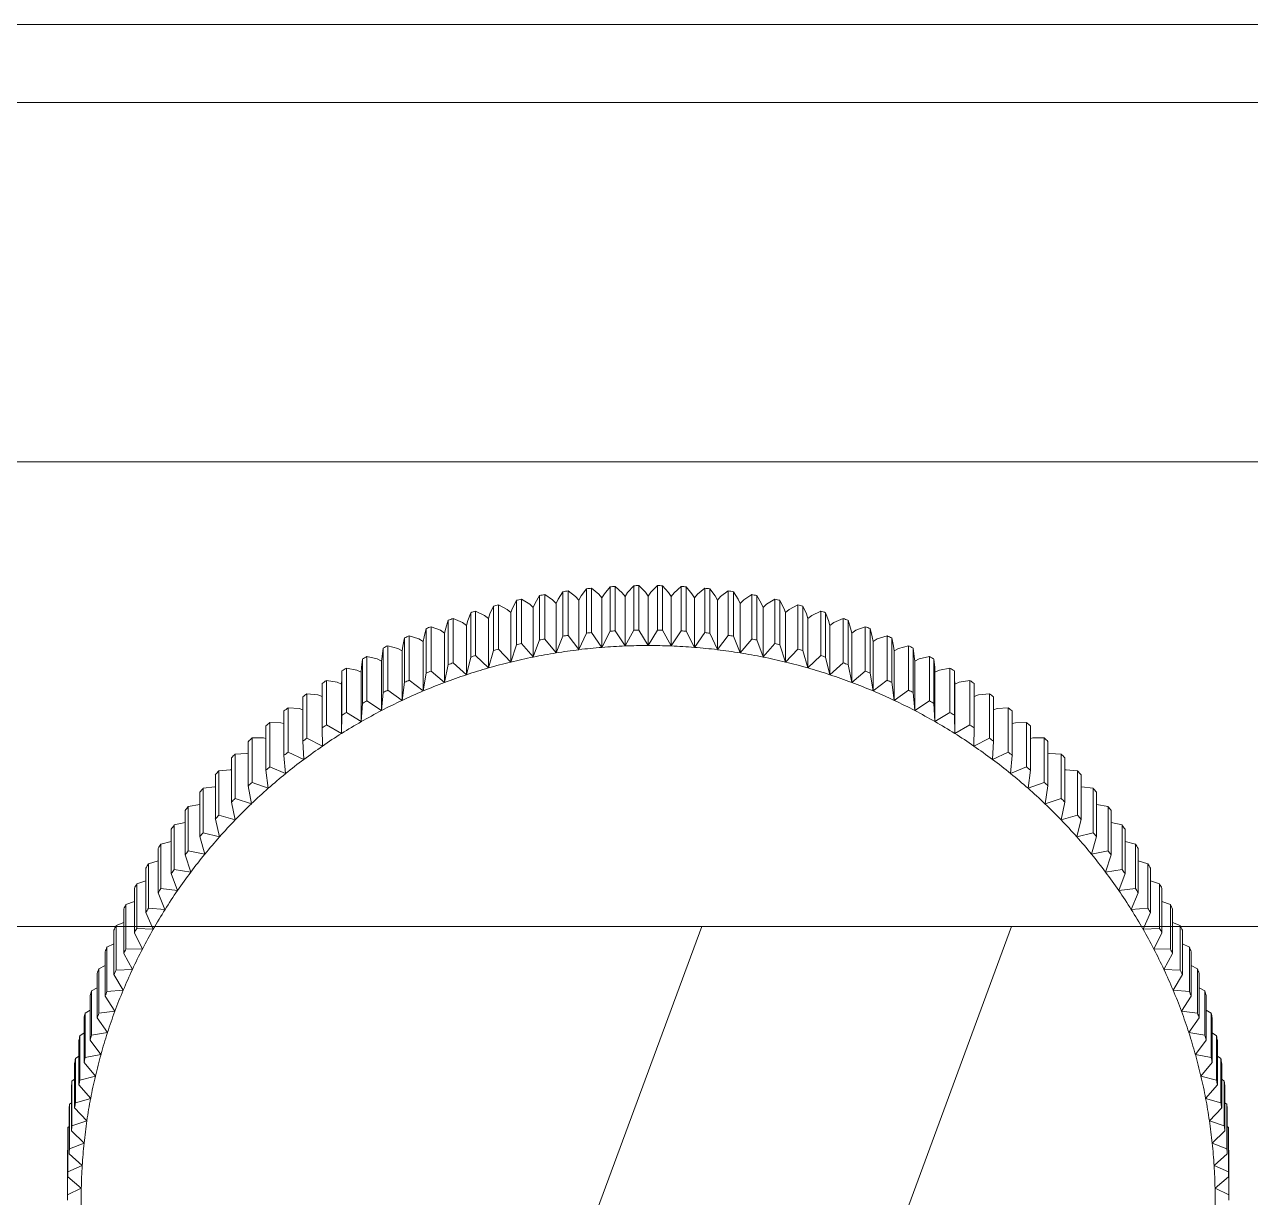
# Model space of a CAD drawing. Header units: millimetres. Extents: x 54215 to 67697, y 23496 to 56611.
# Drawn here: x 57331.286 to 57334.452, y 37576.625 to 37579.655 of the extents above; entities that cross this region are included whole.
import ezdxf

# ---------------------------------------------------------------- set-up
doc = ezdxf.new("R2010")
doc.units = ezdxf.units.MM
doc.layers.add('0 rölöve', color=7, linetype='Continuous', true_color=0xf1380e)
doc.layers.add('no3_duvar kaplama', color=8, linetype='Continuous', lineweight=0)
doc.layers.add('no3_tefriş arka ince', color=65, linetype='Continuous', lineweight=13)

# ---------------------------------------------------------------- blocks, each defined once
blk = doc.blocks.new('fimak tirimli')
at = {"layer": 'no3_tefriş arka ince', "linetype": 'Continuous', "lineweight": 0}
for p, q in [((1922.4943, 4654.2339), (1983.4943, 4654.2339)), ((1922.4943, 4654.0329), (1983.4943, 4654.0329)), ((1927.2849, 4652.7767), (1927.2713, 4652.7582)), ((1927.2849, 4652.662), (1927.2849, 4652.7767)), ((1927.2982, 4652.778), (1927.2982, 4652.6634)), ((1927.3169, 4652.7627), (1927.2982, 4652.778)), ((1927.3459, 4652.7818), (1927.3312, 4652.7639)), ((1927.3459, 4652.6672), (1927.3459, 4652.7818)), ((1927.3592, 4652.7826), (1927.3592, 4652.668)), ((1927.3769, 4652.7666), (1927.3592, 4652.7826)), ((1927.407, 4652.7845), (1927.3913, 4652.7672)), ((1927.407, 4652.6699), (1927.407, 4652.7845)), ((1927.4203, 4652.7848), (1927.4203, 4652.6701)), ((1927.4371, 4652.7681), (1927.4203, 4652.7848)), ((1927.4682, 4652.7848), (1927.4515, 4652.7681)), ((1927.4682, 4652.6701), (1927.4682, 4652.7848)), ((1927.4815, 4652.7845), (1927.4815, 4652.6699)), ((1927.4972, 4652.7672), (1927.4815, 4652.7845)), ((1927.5294, 4652.7826), (1927.5116, 4652.7666)), ((1927.5294, 4652.668), (1927.5294, 4652.7826)), ((1927.5427, 4652.7818), (1927.5427, 4652.6672)), ((1927.5573, 4652.7639), (1927.5427, 4652.7818)), ((1927.5904, 4652.778), (1927.5717, 4652.7627)), ((1927.5904, 4652.6634), (1927.5904, 4652.778)), ((1927.6036, 4652.7767), (1927.6036, 4652.662)), ((1927.6172, 4652.7582), (1927.6036, 4652.7767)), ((1927.104, 4652.7468), (1927.0938, 4652.7268)), ((1927.104, 4652.6321), (1927.104, 4652.7468)), ((1927.117, 4652.7496), (1927.117, 4652.635)), ((1927.1384, 4652.7368), (1927.117, 4652.7496)), ((1927.1639, 4652.7591), (1927.1525, 4652.7396)), ((1927.1639, 4652.6445), (1927.1639, 4652.7591)), ((1927.177, 4652.7615), (1927.177, 4652.6469)), ((1927.1975, 4652.7478), (1927.177, 4652.7615)), ((1927.2063, 4652.7387), (1927.1975, 4652.7478)), ((1927.2117, 4652.7501), (1927.2063, 4652.7387)), ((1927.2242, 4652.7691), (1927.2117, 4652.7501)), ((1927.2242, 4652.6545), (1927.2242, 4652.7691)), ((1927.2374, 4652.771), (1927.2374, 4652.6563)), ((1927.257, 4652.7565), (1927.2374, 4652.771)), ((1927.2655, 4652.747), (1927.257, 4652.7565)), ((1927.2713, 4652.7582), (1927.2655, 4652.747)), ((1927.2655, 4652.747), (1927.2655, 4652.6194)), ((1927.3249, 4652.7529), (1927.3169, 4652.7627)), ((1927.3312, 4652.7639), (1927.3249, 4652.7529)), ((1927.3249, 4652.7529), (1927.3249, 4652.6254)), ((1927.3845, 4652.7565), (1927.3769, 4652.7666)), ((1927.3913, 4652.7672), (1927.3845, 4652.7565)), ((1927.3845, 4652.7565), (1927.3845, 4652.6289)), ((1927.4443, 4652.7577), (1927.4371, 4652.7681)), ((1927.4515, 4652.7681), (1927.4443, 4652.7577)), ((1927.4443, 4652.7577), (1927.4443, 4652.6301)), ((1927.504, 4652.7565), (1927.4972, 4652.7672)), ((1927.5116, 4652.7666), (1927.504, 4652.7565)), ((1927.504, 4652.7565), (1927.504, 4652.6289)), ((1927.5636, 4652.7529), (1927.5573, 4652.7639)), ((1927.5717, 4652.7627), (1927.5636, 4652.7529)), ((1927.5636, 4652.7529), (1927.5636, 4652.6254)), ((1927.623, 4652.747), (1927.6172, 4652.7582)), ((1927.6315, 4652.7565), (1927.623, 4652.747)), ((1927.623, 4652.747), (1927.623, 4652.6194)), ((1927.6511, 4652.771), (1927.6315, 4652.7565)), ((1927.6511, 4652.6563), (1927.6511, 4652.771)), ((1927.6643, 4652.7691), (1927.6643, 4652.6545)), ((1927.6768, 4652.7501), (1927.6643, 4652.7691)), ((1927.6822, 4652.7387), (1927.6768, 4652.7501)), ((1927.691, 4652.7478), (1927.6822, 4652.7387)), ((1927.7116, 4652.7615), (1927.691, 4652.7478)), ((1927.7116, 4652.6469), (1927.7116, 4652.7615)), ((1927.7247, 4652.7591), (1927.7247, 4652.6445)), ((1927.736, 4652.7396), (1927.7247, 4652.7591)), ((1927.7715, 4652.7496), (1927.7501, 4652.7368)), ((1927.7715, 4652.635), (1927.7715, 4652.7496)), ((1927.7845, 4652.7468), (1927.7845, 4652.6321)), ((1927.7948, 4652.7268), (1927.7845, 4652.7468)), ((1926.986, 4652.7149), (1926.9782, 4652.6943)), ((1926.986, 4652.6003), (1926.986, 4652.7149)), ((1926.9988, 4652.7188), (1926.9988, 4652.6042)), ((1927.0218, 4652.7077), (1926.9988, 4652.7188)), ((1927.0356, 4652.7117), (1927.0317, 4652.6997)), ((1927.0447, 4652.732), (1927.0356, 4652.7117)), ((1927.0447, 4652.6174), (1927.0447, 4652.732)), ((1927.0575, 4652.7354), (1927.0575, 4652.6208)), ((1927.0798, 4652.7234), (1927.0575, 4652.7354)), ((1927.0894, 4652.715), (1927.0798, 4652.7234)), ((1927.0938, 4652.7268), (1927.0894, 4652.715)), ((1927.0894, 4652.715), (1927.0894, 4652.5875)), ((1927.1476, 4652.728), (1927.1384, 4652.7368)), ((1927.1525, 4652.7396), (1927.1476, 4652.728)), ((1927.1476, 4652.728), (1927.1476, 4652.6005)), ((1927.2063, 4652.7387), (1927.2063, 4652.6111)), ((1927.6822, 4652.7387), (1927.6822, 4652.6111)), ((1927.7409, 4652.728), (1927.736, 4652.7396)), ((1927.7501, 4652.7368), (1927.7409, 4652.728)), ((1927.7409, 4652.728), (1927.7409, 4652.6005)), ((1927.7991, 4652.715), (1927.7948, 4652.7268)), ((1927.8087, 4652.7234), (1927.7991, 4652.715)), ((1927.7991, 4652.715), (1927.7991, 4652.5875)), ((1927.831, 4652.7354), (1927.8087, 4652.7234)), ((1927.831, 4652.6208), (1927.831, 4652.7354)), ((1927.8438, 4652.732), (1927.8438, 4652.6174)), ((1927.8529, 4652.7117), (1927.8438, 4652.732)), ((1927.8568, 4652.6997), (1927.8529, 4652.7117)), ((1927.8898, 4652.7188), (1927.8667, 4652.7077)), ((1927.8898, 4652.6042), (1927.8898, 4652.7188)), ((1927.9025, 4652.7149), (1927.9025, 4652.6003)), ((1927.9104, 4652.6943), (1927.9025, 4652.7149)), ((1926.8835, 4652.6787), (1926.8835, 4652.5641)), ((1926.908, 4652.6695), (1926.8835, 4652.6787)), ((1926.9282, 4652.6955), (1926.9215, 4652.6746)), ((1926.9282, 4652.5808), (1926.9282, 4652.6955)), ((1926.9407, 4652.6999), (1926.9407, 4652.5853)), ((1926.9645, 4652.6898), (1926.9407, 4652.6999)), ((1926.9748, 4652.6821), (1926.9645, 4652.6898)), ((1926.9782, 4652.6943), (1926.9748, 4652.6821)), ((1926.9748, 4652.6821), (1926.9748, 4652.5546)), ((1927.0317, 4652.6997), (1927.0218, 4652.7077)), ((1927.0317, 4652.6997), (1927.0317, 4652.5722)), ((1927.8667, 4652.7077), (1927.8568, 4652.6997)), ((1927.8568, 4652.6997), (1927.8568, 4652.5722)), ((1927.9138, 4652.6821), (1927.9104, 4652.6943)), ((1927.924, 4652.6898), (1927.9138, 4652.6821)), ((1927.9138, 4652.6821), (1927.9138, 4652.5546)), ((1927.9478, 4652.6999), (1927.924, 4652.6898)), ((1927.9478, 4652.5853), (1927.9478, 4652.6999)), ((1927.9604, 4652.6955), (1927.9604, 4652.5808)), ((1927.9671, 4652.6746), (1927.9604, 4652.6955)), ((1928.005, 4652.6787), (1927.9805, 4652.6695)), ((1928.005, 4652.5641), (1928.005, 4652.6787)), ((1926.8151, 4652.6498), (1926.8108, 4652.6284)), ((1926.8151, 4652.5352), (1926.8151, 4652.6498)), ((1926.8272, 4652.6552), (1926.8272, 4652.5406)), ((1926.8524, 4652.647), (1926.8272, 4652.6552)), ((1926.8633, 4652.6402), (1926.8524, 4652.647)), ((1926.8656, 4652.6526), (1926.8633, 4652.6402)), ((1926.8711, 4652.6738), (1926.8656, 4652.6526)), ((1926.8711, 4652.5591), (1926.8711, 4652.6738)), ((1926.9186, 4652.6623), (1926.908, 4652.6695)), ((1926.9215, 4652.6746), (1926.9186, 4652.6623)), ((1926.9186, 4652.6623), (1926.9186, 4652.5347)), ((1927.177, 4652.6469), (1927.2063, 4652.6111)), ((1927.2063, 4652.6111), (1927.2242, 4652.6545)), ((1927.2374, 4652.6563), (1927.2655, 4652.6194)), ((1927.2655, 4652.6194), (1927.2849, 4652.662)), ((1927.2982, 4652.6634), (1927.3249, 4652.6254)), ((1927.3249, 4652.6254), (1927.3459, 4652.6672)), ((1927.3592, 4652.668), (1927.3845, 4652.6289)), ((1927.3845, 4652.6289), (1927.407, 4652.6699)), ((1927.4203, 4652.6701), (1927.4443, 4652.6301)), ((1927.4443, 4652.6301), (1927.4682, 4652.6701)), ((1927.4815, 4652.6699), (1927.504, 4652.6289)), ((1927.504, 4652.6289), (1927.5294, 4652.668)), ((1927.5427, 4652.6672), (1927.5636, 4652.6254)), ((1927.5636, 4652.6254), (1927.5904, 4652.6634)), ((1927.6036, 4652.662), (1927.623, 4652.6194)), ((1927.623, 4652.6194), (1927.6511, 4652.6563)), ((1927.6643, 4652.6545), (1927.6822, 4652.6111)), ((1927.6822, 4652.6111), (1927.7116, 4652.6469)), ((1927.9699, 4652.6623), (1927.9671, 4652.6746)), ((1927.9805, 4652.6695), (1927.9699, 4652.6623)), ((1927.9699, 4652.6623), (1927.9699, 4652.5347)), ((1928.0174, 4652.6738), (1928.0174, 4652.5591)), ((1928.0229, 4652.6526), (1928.0174, 4652.6738)), ((1928.0253, 4652.6402), (1928.0229, 4652.6526)), ((1928.0361, 4652.647), (1928.0253, 4652.6402)), ((1928.0613, 4652.6552), (1928.0361, 4652.647)), ((1928.0613, 4652.5406), (1928.0613, 4652.6552)), ((1928.0734, 4652.6498), (1928.0734, 4652.5352)), ((1928.0777, 4652.6284), (1928.0734, 4652.6498)), ((1926.7601, 4652.6236), (1926.757, 4652.6021)), ((1926.7601, 4652.509), (1926.7601, 4652.6236)), ((1926.772, 4652.6295), (1926.772, 4652.5149)), ((1926.7978, 4652.6223), (1926.772, 4652.6295)), ((1926.8089, 4652.616), (1926.7978, 4652.6223)), ((1926.8108, 4652.6284), (1926.8089, 4652.616)), ((1926.8089, 4652.616), (1926.8089, 4652.4884)), ((1926.8633, 4652.6402), (1926.8633, 4652.5127)), ((1927.0317, 4652.5722), (1927.0447, 4652.6174)), ((1927.0575, 4652.6208), (1927.0894, 4652.5875)), ((1927.0894, 4652.5875), (1927.104, 4652.6321)), ((1927.117, 4652.635), (1927.1476, 4652.6005)), ((1927.1476, 4652.6005), (1927.1639, 4652.6445)), ((1927.7247, 4652.6445), (1927.7409, 4652.6005)), ((1927.7409, 4652.6005), (1927.7715, 4652.635)), ((1927.7845, 4652.6321), (1927.7991, 4652.5875)), ((1927.7991, 4652.5875), (1927.831, 4652.6208)), ((1927.8438, 4652.6174), (1927.8568, 4652.5722)), ((1928.0253, 4652.6402), (1928.0253, 4652.5127)), ((1928.0796, 4652.616), (1928.0777, 4652.6284)), ((1928.0907, 4652.6223), (1928.0796, 4652.616)), ((1928.0796, 4652.616), (1928.0796, 4652.4884)), ((1928.1166, 4652.6295), (1928.0907, 4652.6223)), ((1928.1166, 4652.5149), (1928.1166, 4652.6295)), ((1928.1285, 4652.6236), (1928.1285, 4652.509)), ((1928.1315, 4652.6021), (1928.1285, 4652.6236)), ((1926.7062, 4652.5952), (1926.7043, 4652.5736)), ((1926.7062, 4652.4806), (1926.7062, 4652.5952)), ((1926.7178, 4652.6016), (1926.7178, 4652.487)), ((1926.7443, 4652.5955), (1926.7178, 4652.6016)), ((1926.7556, 4652.5896), (1926.7443, 4652.5955)), ((1926.757, 4652.6021), (1926.7556, 4652.5896)), ((1926.7556, 4652.5896), (1926.7556, 4652.462)), ((1926.9407, 4652.5853), (1926.9748, 4652.5546)), ((1926.9748, 4652.5546), (1926.986, 4652.6003)), ((1926.9988, 4652.6042), (1927.0317, 4652.5722)), ((1927.8568, 4652.5722), (1927.8898, 4652.6042)), ((1927.9025, 4652.6003), (1927.9138, 4652.5546)), ((1927.9138, 4652.5546), (1927.9478, 4652.5853)), ((1928.1329, 4652.5896), (1928.1315, 4652.6021)), ((1928.1443, 4652.5955), (1928.1329, 4652.5896)), ((1928.1329, 4652.5896), (1928.1329, 4652.462)), ((1928.1707, 4652.6016), (1928.1443, 4652.5955)), ((1928.1707, 4652.487), (1928.1707, 4652.6016)), ((1928.1823, 4652.5952), (1928.1823, 4652.4806)), ((1928.1842, 4652.5736), (1928.1823, 4652.5952)), ((1926.6535, 4652.5648), (1926.6529, 4652.5431)), ((1926.6535, 4652.4501), (1926.6535, 4652.5648)), ((1926.6649, 4652.5716), (1926.6649, 4652.457)), ((1926.6919, 4652.5665), (1926.6649, 4652.5716)), ((1926.7035, 4652.5611), (1926.6919, 4652.5665)), ((1926.7043, 4652.5736), (1926.7035, 4652.5611)), ((1926.7035, 4652.5611), (1926.7035, 4652.4335)), ((1926.8633, 4652.5127), (1926.8711, 4652.5591)), ((1926.8835, 4652.5641), (1926.9186, 4652.5347)), ((1926.9186, 4652.5347), (1926.9282, 4652.5808)), ((1927.9604, 4652.5808), (1927.9699, 4652.5347)), ((1927.9699, 4652.5347), (1928.005, 4652.5641)), ((1928.0174, 4652.5591), (1928.0253, 4652.5127)), ((1928.185, 4652.5611), (1928.1842, 4652.5736)), ((1928.1966, 4652.5665), (1928.185, 4652.5611)), ((1928.185, 4652.5611), (1928.185, 4652.4335)), ((1928.2236, 4652.5716), (1928.1966, 4652.5665)), ((1928.2236, 4652.457), (1928.2236, 4652.5716)), ((1928.235, 4652.5648), (1928.235, 4652.4501)), ((1928.2356, 4652.5431), (1928.235, 4652.5648)), ((1926.6022, 4652.4176), (1926.6022, 4652.5322)), ((1926.6133, 4652.5395), (1926.6133, 4652.4249)), ((1926.6408, 4652.5355), (1926.6133, 4652.5395)), ((1926.6526, 4652.5305), (1926.6408, 4652.5355)), ((1926.6529, 4652.5431), (1926.6526, 4652.5305)), ((1926.6526, 4652.5305), (1926.6526, 4652.403)), ((1926.8089, 4652.4884), (1926.8151, 4652.5352)), ((1926.8272, 4652.5406), (1926.8633, 4652.5127)), ((1928.0253, 4652.5127), (1928.0613, 4652.5406)), ((1928.0734, 4652.5352), (1928.0796, 4652.4884)), ((1928.2359, 4652.5305), (1928.2356, 4652.5431)), ((1928.2478, 4652.5355), (1928.2359, 4652.5305)), ((1928.2359, 4652.5305), (1928.2359, 4652.403)), ((1928.2753, 4652.5395), (1928.2478, 4652.5355)), ((1928.2753, 4652.4249), (1928.2753, 4652.5395)), ((1928.2863, 4652.5322), (1928.2863, 4652.4176)), ((1926.5523, 4652.383), (1926.5523, 4652.4976)), ((1926.563, 4652.5053), (1926.563, 4652.3907)), ((1926.591, 4652.5025), (1926.563, 4652.5053)), ((1926.6022, 4652.4983), (1926.591, 4652.5025)), ((1926.7556, 4652.462), (1926.7601, 4652.509)), ((1926.772, 4652.5149), (1926.8089, 4652.4884)), ((1928.0796, 4652.4884), (1928.1166, 4652.5149)), ((1928.1285, 4652.509), (1928.1329, 4652.462)), ((1928.2975, 4652.5025), (1928.2863, 4652.4983)), ((1928.3255, 4652.5053), (1928.2975, 4652.5025)), ((1928.3255, 4652.3907), (1928.3255, 4652.5053)), ((1928.3362, 4652.4976), (1928.3362, 4652.383)), ((1926.5038, 4652.3465), (1926.5038, 4652.4611)), ((1926.5142, 4652.4692), (1926.5142, 4652.3546)), ((1926.5426, 4652.4675), (1926.5142, 4652.4692)), ((1926.5523, 4652.4643), (1926.5426, 4652.4675)), ((1926.6649, 4652.457), (1926.7035, 4652.4335)), ((1926.7035, 4652.4335), (1926.7062, 4652.4806)), ((1926.7178, 4652.487), (1926.7556, 4652.462)), ((1928.1329, 4652.462), (1928.1707, 4652.487)), ((1928.1823, 4652.4806), (1928.185, 4652.4335)), ((1928.185, 4652.4335), (1928.2236, 4652.457)), ((1928.3459, 4652.4675), (1928.3362, 4652.4643)), ((1928.3743, 4652.4692), (1928.3459, 4652.4675)), ((1928.3743, 4652.3546), (1928.3743, 4652.4692)), ((1928.3847, 4652.4611), (1928.3847, 4652.3465)), ((1926.467, 4652.4312), (1926.467, 4652.3166)), ((1926.4958, 4652.4306), (1926.467, 4652.4312)), ((1926.5038, 4652.4283), (1926.4958, 4652.4306)), ((1926.6133, 4652.4249), (1926.6526, 4652.403)), ((1926.6526, 4652.403), (1926.6535, 4652.4501)), ((1928.235, 4652.4501), (1928.2359, 4652.403)), ((1928.2359, 4652.403), (1928.2753, 4652.4249)), ((1928.3928, 4652.4306), (1928.3847, 4652.4283)), ((1928.4215, 4652.4312), (1928.3928, 4652.4306)), ((1928.4215, 4652.3166), (1928.4215, 4652.4312)), ((1926.4569, 4652.3081), (1926.4569, 4652.4227)), ((1926.603, 4652.3704), (1926.6022, 4652.4176)), ((1928.2863, 4652.4176), (1928.2855, 4652.3704)), ((1928.4316, 4652.4227), (1928.4316, 4652.3081)), ((1926.4117, 4652.2678), (1926.4117, 4652.3824)), ((1926.4505, 4652.3919), (1926.4214, 4652.3913)), ((1926.4214, 4652.3913), (1926.4214, 4652.2767)), ((1926.4569, 4652.3903), (1926.4505, 4652.3919)), ((1926.5548, 4652.3359), (1926.5523, 4652.383)), ((1926.563, 4652.3907), (1926.603, 4652.3704)), ((1928.2855, 4652.3704), (1928.3255, 4652.3907)), ((1928.3362, 4652.383), (1928.3337, 4652.3359)), ((1928.4381, 4652.3919), (1928.4316, 4652.3903)), ((1928.4671, 4652.3913), (1928.4381, 4652.3919)), ((1928.4671, 4652.2767), (1928.4671, 4652.3913)), ((1928.4768, 4652.3824), (1928.4768, 4652.2678)), ((1926.3682, 4652.2257), (1926.3682, 4652.3404)), ((1926.4068, 4652.3514), (1926.3775, 4652.3497)), ((1926.3775, 4652.3497), (1926.3775, 4652.235)), ((1926.4117, 4652.3504), (1926.4068, 4652.3514)), ((1926.5081, 4652.2995), (1926.5038, 4652.3465)), ((1926.5142, 4652.3546), (1926.5548, 4652.3359)), ((1928.3337, 4652.3359), (1928.3743, 4652.3546)), ((1928.3847, 4652.3465), (1928.3804, 4652.2995)), ((1928.4817, 4652.3514), (1928.4768, 4652.3504)), ((1928.511, 4652.3497), (1928.4817, 4652.3514)), ((1928.511, 4652.235), (1928.511, 4652.3497)), ((1928.5203, 4652.3404), (1928.5203, 4652.2257)), ((1926.3649, 4652.3092), (1926.3354, 4652.3063)), ((1926.3354, 4652.3063), (1926.3354, 4652.1917)), ((1926.3682, 4652.3087), (1926.3649, 4652.3092)), ((1926.463, 4652.2613), (1926.4569, 4652.3081)), ((1926.467, 4652.3166), (1926.5081, 4652.2995)), ((1928.3804, 4652.2995), (1928.4215, 4652.3166)), ((1928.4316, 4652.3081), (1928.4255, 4652.2613)), ((1928.5236, 4652.3092), (1928.5203, 4652.3087)), ((1928.5531, 4652.3063), (1928.5236, 4652.3092)), ((1928.5531, 4652.1917), (1928.5531, 4652.3063)), ((1926.3265, 4652.182), (1926.3265, 4652.2966)), ((1926.4195, 4652.2213), (1926.4117, 4652.2678)), ((1926.4214, 4652.2767), (1926.463, 4652.2613)), ((1928.4255, 4652.2613), (1928.4671, 4652.2767)), ((1928.4768, 4652.2678), (1928.4691, 4652.2213)), ((1928.5621, 4652.2966), (1928.5621, 4652.182)), ((1926.2866, 4652.1366), (1926.2866, 4652.2513)), ((1926.3248, 4652.2653), (1926.2951, 4652.2613)), ((1926.2951, 4652.2613), (1926.2951, 4652.1467)), ((1926.3265, 4652.2652), (1926.3248, 4652.2653)), ((1926.3775, 4652.235), (1926.4195, 4652.2213)), ((1928.4691, 4652.2213), (1928.511, 4652.235)), ((1928.5637, 4652.2653), (1928.5621, 4652.2652)), ((1928.5934, 4652.2613), (1928.5637, 4652.2653)), ((1928.5934, 4652.1467), (1928.5934, 4652.2613)), ((1928.6019, 4652.2513), (1928.6019, 4652.1366)), ((1926.2486, 4652.0897), (1926.2486, 4652.2044)), ((1926.2866, 4652.2199), (1926.2567, 4652.2147)), ((1926.2567, 4652.2147), (1926.2567, 4652.1001)), ((1926.2866, 4652.2199), (1926.2866, 4652.2199)), ((1926.3777, 4652.1796), (1926.3682, 4652.2257)), ((1928.5203, 4652.2257), (1928.5109, 4652.1796)), ((1928.6318, 4652.2147), (1928.6019, 4652.2199)), ((1928.6019, 4652.2199), (1928.6019, 4652.2199)), ((1928.6318, 4652.1001), (1928.6318, 4652.2147)), ((1928.6399, 4652.2044), (1928.6399, 4652.0897)), ((1926.2486, 4652.1727), (1926.2203, 4652.1666)), ((1926.3376, 4652.1363), (1926.3265, 4652.182)), ((1926.3354, 4652.1917), (1926.3777, 4652.1796)), ((1928.5109, 4652.1796), (1928.5531, 4652.1917)), ((1928.5621, 4652.182), (1928.5509, 4652.1363)), ((1928.6682, 4652.1666), (1928.6399, 4652.1727)), ((1926.2127, 4652.0413), (1926.2127, 4652.156)), ((1926.2203, 4652.1666), (1926.2203, 4652.052)), ((1926.2951, 4652.1467), (1926.3376, 4652.1363)), ((1928.5509, 4652.1363), (1928.5934, 4652.1467)), ((1928.6682, 4652.052), (1928.6682, 4652.1666)), ((1928.6758, 4652.156), (1928.6758, 4652.0413)), ((1926.2127, 4652.1239), (1926.186, 4652.1171)), ((1926.186, 4652.1171), (1926.186, 4652.0025)), ((1926.2994, 4652.0914), (1926.2866, 4652.1366)), ((1928.6019, 4652.1366), (1928.5891, 4652.0914)), ((1928.7025, 4652.1171), (1928.6758, 4652.1239)), ((1928.7025, 4652.0025), (1928.7025, 4652.1171)), ((1926.1788, 4651.9915), (1926.1788, 4652.1062)), ((1926.2631, 4652.045), (1926.2486, 4652.0897)), ((1926.2567, 4652.1001), (1926.2994, 4652.0914)), ((1928.5891, 4652.0914), (1928.6318, 4652.1001)), ((1928.6399, 4652.0897), (1928.6254, 4652.045)), ((1928.7097, 4652.1062), (1928.7097, 4651.9915)), ((1926.147, 4651.9405), (1926.147, 4652.0551)), ((1926.1788, 4652.0737), (1926.1537, 4652.0663)), ((1926.1537, 4652.0663), (1926.1537, 4651.9517)), ((1926.2203, 4652.052), (1926.2631, 4652.045)), ((1928.6254, 4652.045), (1928.6682, 4652.052)), ((1928.7348, 4652.0663), (1928.7097, 4652.0737)), ((1928.7348, 4651.9517), (1928.7348, 4652.0663)), ((1928.7415, 4652.0551), (1928.7415, 4651.9405)), ((1926.147, 4652.0221), (1926.1236, 4652.0143)), ((1926.1236, 4652.0143), (1926.1236, 4651.8996)), ((1926.2288, 4651.9973), (1926.2127, 4652.0413)), ((1928.6758, 4652.0413), (1928.6597, 4651.9973)), ((1928.7649, 4652.0143), (1928.7415, 4652.0221)), ((1928.7649, 4651.8996), (1928.7649, 4652.0143)), ((1926.1174, 4651.8881), (1926.1174, 4652.0028)), ((1926.1965, 4651.9481), (1926.1788, 4651.9915)), ((1926.186, 4652.0025), (1926.2288, 4651.9973)), ((1928.6597, 4651.9973), (1928.7025, 4652.0025)), ((1928.7097, 4651.9915), (1928.692, 4651.9481)), ((1928.7712, 4652.0028), (1928.7712, 4651.8881)), ((1926.0899, 4651.8347), (1926.0899, 4651.9493)), ((1926.1174, 4651.9692), (1926.0957, 4651.9611)), ((1926.0957, 4651.9611), (1926.0957, 4651.8464)), ((1926.1537, 4651.9517), (1926.1965, 4651.9481)), ((1928.692, 4651.9481), (1928.7348, 4651.9517)), ((1928.7928, 4651.9611), (1928.7712, 4651.9692)), ((1928.7928, 4651.8464), (1928.7928, 4651.9611)), ((1928.7986, 4651.9493), (1928.7986, 4651.8347)), ((1926.1663, 4651.8978), (1926.147, 4651.9405)), ((1928.7415, 4651.9405), (1928.7222, 4651.8978)), ((1926.0648, 4651.7802), (1926.0648, 4651.8948)), ((1926.0899, 4651.9151), (1926.07, 4651.9068)), ((1926.07, 4651.9068), (1926.07, 4651.7921)), ((1926.1382, 4651.8463), (1926.1174, 4651.8881)), ((1926.1236, 4651.8996), (1926.1663, 4651.8978)), ((1928.7222, 4651.8978), (1928.7649, 4651.8996)), ((1928.7712, 4651.8881), (1928.7503, 4651.8463)), ((1928.8185, 4651.9068), (1928.7986, 4651.9151)), ((1928.8185, 4651.7921), (1928.8185, 4651.9068)), ((1928.8238, 4651.8948), (1928.8238, 4651.7802)), ((1926.0648, 4651.8599), (1926.0467, 4651.8515)), ((1928.8419, 4651.8515), (1928.8238, 4651.8599)), ((1926.0419, 4651.7247), (1926.0419, 4651.8394)), ((1926.0467, 4651.8515), (1926.0467, 4651.7369)), ((1926.1123, 4651.7937), (1926.0899, 4651.8347)), ((1926.0957, 4651.8464), (1926.1382, 4651.8463)), ((1928.7503, 4651.8463), (1928.7928, 4651.8464)), ((1928.7986, 4651.8347), (1928.7762, 4651.7937)), ((1928.8419, 4651.7369), (1928.8419, 4651.8515)), ((1928.8466, 4651.8394), (1928.8466, 4651.7247)), ((1926.0419, 4651.8036), (1926.0256, 4651.7954)), ((1926.0256, 4651.7954), (1926.0256, 4651.6807)), ((1926.07, 4651.7921), (1926.1123, 4651.7937)), ((1928.7762, 4651.7937), (1928.8185, 4651.7921)), ((1928.8629, 4651.7954), (1928.8466, 4651.8036)), ((1928.8629, 4651.6807), (1928.8629, 4651.7954)), ((1926.0213, 4651.6684), (1926.0213, 4651.783)), ((1926.0886, 4651.7401), (1926.0648, 4651.7802)), ((1928.8238, 4651.7802), (1928.7999, 4651.7401)), ((1928.8672, 4651.783), (1928.8672, 4651.6684)), ((1926.0213, 4651.7464), (1926.0069, 4651.7384)), ((1926.0069, 4651.7384), (1926.0069, 4651.6238)), ((1926.0467, 4651.7369), (1926.0886, 4651.7401)), ((1928.7999, 4651.7401), (1928.8419, 4651.7369)), ((1928.8816, 4651.7384), (1928.8672, 4651.7464)), ((1928.8816, 4651.6238), (1928.8816, 4651.7384)), ((1926.0032, 4651.6113), (1926.0032, 4651.7259)), ((1926.0671, 4651.6856), (1926.0419, 4651.7247)), ((1928.8466, 4651.7247), (1928.8214, 4651.6856)), ((1928.8854, 4651.7259), (1928.8854, 4651.6113)), ((1925.9874, 4651.5535), (1925.9874, 4651.6682)), ((1926.0032, 4651.6883), (1925.9906, 4651.6808)), ((1925.9906, 4651.6808), (1925.9906, 4651.5662)), ((1926.048, 4651.6303), (1926.0213, 4651.6684)), ((1926.0256, 4651.6807), (1926.0671, 4651.6856)), ((1928.8214, 4651.6856), (1928.8629, 4651.6807)), ((1928.8672, 4651.6684), (1928.8405, 4651.6303)), ((1928.8979, 4651.6808), (1928.8854, 4651.6883)), ((1928.8979, 4651.5662), (1928.8979, 4651.6808)), ((1928.9011, 4651.6682), (1928.9011, 4651.5535)), ((1925.974, 4651.4952), (1925.974, 4651.6098)), ((1925.9874, 4651.6295), (1925.9767, 4651.6225)), ((1925.9767, 4651.6225), (1925.9767, 4651.5079)), ((1926.0312, 4651.5743), (1926.0032, 4651.6113)), ((1926.0069, 4651.6238), (1926.048, 4651.6303)), ((1928.8405, 4651.6303), (1928.8816, 4651.6238)), ((1928.8854, 4651.6113), (1928.8574, 4651.5743)), ((1928.9118, 4651.6225), (1928.9011, 4651.6295)), ((1928.9118, 4651.5079), (1928.9118, 4651.6225)), ((1928.9145, 4651.6098), (1928.9145, 4651.4952)), ((1925.974, 4651.5699), (1925.9653, 4651.5638)), ((1925.9906, 4651.5662), (1926.0312, 4651.5743)), ((1928.8574, 4651.5743), (1928.8979, 4651.5662)), ((1928.9232, 4651.5638), (1928.9145, 4651.5699)), ((1925.9631, 4651.4363), (1925.9631, 4651.551)), ((1925.9653, 4651.5638), (1925.9653, 4651.4492)), ((1926.0167, 4651.5177), (1925.9874, 4651.5535)), ((1928.9011, 4651.5535), (1928.8718, 4651.5177)), ((1928.9232, 4651.4492), (1928.9232, 4651.5638)), ((1928.9254, 4651.551), (1928.9254, 4651.4363)), ((1925.9631, 4651.5098), (1925.9563, 4651.5047)), ((1925.9767, 4651.5079), (1926.0167, 4651.5177)), ((1928.8718, 4651.5177), (1928.9118, 4651.5079)), ((1928.9322, 4651.5047), (1928.9254, 4651.5098)), ((1925.9547, 4651.3771), (1925.9547, 4651.4917)), ((1925.9563, 4651.5047), (1925.9563, 4651.39)), ((1926.0046, 4651.4605), (1925.974, 4651.4952)), ((1928.9145, 4651.4952), (1928.8839, 4651.4605)), ((1928.9322, 4651.39), (1928.9322, 4651.5047)), ((1928.9338, 4651.4917), (1928.9338, 4651.3771)), ((1925.9547, 4651.4491), (1925.9498, 4651.4452)), ((1925.9498, 4651.4452), (1925.9498, 4651.3306)), ((1925.9653, 4651.4492), (1926.0046, 4651.4605)), ((1928.8839, 4651.4605), (1928.9232, 4651.4492)), ((1928.9387, 4651.4452), (1928.9338, 4651.4491)), ((1928.9387, 4651.3306), (1928.9387, 4651.4452)), ((1925.9487, 4651.3176), (1925.9487, 4651.4322)), ((1925.9949, 4651.4029), (1925.9631, 4651.4363)), ((1928.9254, 4651.4363), (1928.8937, 4651.4029)), ((1928.9398, 4651.4322), (1928.9398, 4651.3176)), ((1925.9487, 4651.3881), (1925.9458, 4651.3855)), ((1925.9458, 4651.3855), (1925.9458, 4651.2709)), ((1925.9563, 4651.39), (1925.9949, 4651.4029)), ((1928.8937, 4651.4029), (1928.9322, 4651.39)), ((1928.9427, 4651.3855), (1928.9398, 4651.3881)), ((1928.9427, 4651.2709), (1928.9427, 4651.3855)), ((1925.9453, 4651.2579), (1925.9453, 4651.3725)), ((1925.9876, 4651.345), (1925.9547, 4651.3771)), ((1928.9338, 4651.3771), (1928.9009, 4651.345)), ((1928.9433, 4651.3725), (1928.9433, 4651.2579)), ((1925.9453, 4651.3267), (1925.9443, 4651.3257)), ((1925.9443, 4651.3257), (1925.9443, 4651.2111)), ((1925.9827, 4651.2868), (1925.9487, 4651.3176)), ((1925.9498, 4651.3306), (1925.9876, 4651.345)), ((1928.9009, 4651.345), (1928.9387, 4651.3306)), ((1928.9398, 4651.3176), (1928.9058, 4651.2868)), ((1928.9442, 4651.3257), (1928.9433, 4651.3267)), ((1928.9442, 4651.2111), (1928.9442, 4651.3257)), ((1925.9458, 4651.2709), (1925.9827, 4651.2868)), ((1928.9058, 4651.2868), (1928.9427, 4651.2709)), ((1928.9442, 4651.3127), (1928.9442, 4651.2111)), ((1925.9803, 4651.2285), (1925.9453, 4651.2579)), ((1928.9433, 4651.2579), (1928.9083, 4651.2285)), ((1925.9443, 4651.2111), (1925.9803, 4651.2285)), ((1928.9083, 4651.2285), (1928.9442, 4651.2111))]:
    blk.add_line(p, q, dxfattribs=at)
for centre, radius, start, end in [((1927.4759, 4650.9293), 1.8572, 95.4929, 95.904), ((1927.4643, 4650.9196), 1.8659, 93.2311, 93.6403), ((1927.4442, 4651.2343), 1.5507, 90.8812, 91.3737), ((1927.4443, 4651.2343), 1.5507, 88.6263, 89.1188), ((1927.4242, 4650.9196), 1.8659, 86.3597, 86.7689), ((1927.4136, 4650.9392), 1.8473, 84.0949, 84.5082), ((1927.5013, 4650.995), 1.7963, 102.354, 102.7787), ((1927.4781, 4651.0648), 1.7233, 100.0651, 100.5079), ((1927.4715, 4651.0567), 1.7302, 97.7772, 98.2184), ((1927.417, 4651.0567), 1.7302, 81.7816, 82.2228), ((1927.4104, 4651.0648), 1.7233, 79.4921, 79.9349), ((1927.3918, 4651.0155), 1.7753, 77.2188, 77.6485), ((1927.5125, 4651.0315), 1.7638, 106.9339, 107.366), ((1927.4848, 4651.1003), 1.69, 104.643, 105.0942), ((1927.4032, 4651.0986), 1.6918, 74.9044, 75.3551), ((1927.376, 4651.0315), 1.7638, 72.634, 73.0661), ((1927.5047, 4651.1036), 1.6932, 111.5241, 111.9737), ((1927.4801, 4651.153), 1.6382, 109.2239, 109.6889), ((1927.4084, 4651.153), 1.6382, 70.3111, 70.7761), ((1927.3951, 4651.132), 1.6626, 68.0222, 68.48), ((1927.4047, 4651.3451), 1.4318, 113.7882, 114.3196), ((1927.4781, 4650.9501), 1.7233, 100.0651, 100.5079), ((1927.4715, 4650.9421), 1.7302, 97.7772, 98.2184), ((1927.4678, 4650.9046), 1.767, 95.5079, 95.9401), ((1927.4643, 4650.805), 1.8659, 93.2311, 93.6403), ((1927.4401, 4651.3262), 1.3441, 90.8434, 91.4115), ((1927.4484, 4651.3262), 1.3441, 88.5885, 89.1566), ((1927.4242, 4650.805), 1.8659, 86.3597, 86.7689), ((1927.4215, 4650.9119), 1.7596, 84.059, 84.493), ((1927.417, 4650.9421), 1.7302, 81.7816, 82.2228), ((1927.4104, 4650.9501), 1.7233, 79.4921, 79.9349), ((1927.4941, 4651.368), 1.4066, 65.6757, 66.2165), ((1927.3801, 4651.3867), 1.3837, 116.0745, 116.6239), ((1927.4848, 4650.9857), 1.69, 104.643, 105.0942), ((1927.5013, 4650.8804), 1.7963, 102.354, 102.7787), ((1927.4418, 4651.15), 1.4799, 96.8427, 99.1546), ((1927.4438, 4651.1365), 1.4936, 94.5647, 96.8559), ((1927.4437, 4651.141), 1.4891, 92.2774, 94.5759), ((1927.444, 4651.1466), 1.4835, 89.9898, 92.2971), ((1927.4445, 4651.1466), 1.4835, 87.7029, 90.0102), ((1927.4448, 4651.1412), 1.4889, 85.424, 87.7228), ((1927.4448, 4651.1368), 1.4933, 83.1439, 85.4355), ((1927.4467, 4651.15), 1.4799, 80.8454, 83.1573), ((1927.3918, 4650.9008), 1.7753, 77.2188, 77.6485), ((1927.4032, 4650.984), 1.6918, 74.9044, 75.3551), ((1927.5026, 4651.3751), 1.3966, 63.3758, 63.9201), ((1927.443, 4651.2613), 1.524, 118.4157, 118.9142), ((1927.3879, 4651.2995), 1.3613, 109.1766, 109.7362), ((1927.5125, 4650.9169), 1.7638, 106.9339, 107.366), ((1927.4402, 4651.1493), 1.4803, 103.7092, 106.0179), ((1927.4439, 4651.1347), 1.4954, 101.4281, 103.7145), ((1927.4433, 4651.1381), 1.4919, 99.1381, 101.4307), ((1927.4452, 4651.1381), 1.4919, 78.5693, 80.8619), ((1927.4446, 4651.1347), 1.4954, 76.2855, 78.5719), ((1927.4483, 4651.1493), 1.4803, 73.9821, 76.2908), ((1927.376, 4650.9169), 1.7638, 72.634, 73.0661), ((1927.5007, 4651.2995), 1.3613, 70.2638, 70.8234), ((1927.4455, 4651.2613), 1.524, 61.0858, 61.5843), ((1927.5002, 4651.1663), 1.6348, 120.725, 121.1892), ((1927.5047, 4650.9889), 1.6932, 111.5241, 111.9737), ((1927.438, 4651.1535), 1.4756, 108.2955, 110.6091), ((1927.4436, 4651.1369), 1.4932, 106.0103, 108.2979), ((1927.4455, 4651.1387), 1.4913, 71.7006, 73.9912), ((1927.4505, 4651.1535), 1.4756, 69.3909, 71.7045), ((1927.3951, 4651.0173), 1.6626, 68.0222, 68.48), ((1927.4088, 4651.2003), 1.5951, 58.805, 59.2807), ((1927.4087, 4651.3162), 1.4591, 123.033, 123.5528), ((1927.467, 4651.0894), 1.586, 113.7906, 114.2702), ((1927.441, 4651.1446), 1.4851, 110.5963, 112.8937), ((1927.4478, 4651.1454), 1.4842, 67.1056, 69.4044), ((1927.4286, 4651.1052), 1.5687, 65.7271, 66.2121), ((1927.4799, 4651.3162), 1.4591, 56.4472, 56.967), ((1927.438, 4651.2725), 1.5118, 125.3629, 125.8641), ((1927.4352, 4651.1571), 1.4713, 115.1934, 117.5091), ((1927.6425, 4650.7423), 1.9748, 116.1567, 116.5417), ((1927.4403, 4651.1467), 1.4829, 112.9019, 115.2014), ((1927.4482, 4651.1467), 1.4829, 64.7986, 67.0981), ((1927.4533, 4651.1571), 1.4713, 62.4909, 64.8066), ((1927.2405, 4650.7313), 1.9871, 63.4567, 63.8392), ((1927.4849, 4651.3205), 1.4528, 54.1257, 54.6473), ((1927.6398, 4651.0145), 1.8393, 127.7315, 128.1431), ((1927.3996, 4651.2193), 1.4392, 120.6935, 121.2207), ((1927.4391, 4651.1496), 1.4797, 117.5094, 119.8102), ((1927.3397, 4651.3357), 1.3085, 118.3747, 118.9552), ((1927.4494, 4651.1496), 1.4797, 60.1898, 62.4906), ((1927.5488, 4651.3357), 1.3085, 61.0448, 61.6253), ((1927.499, 4651.236), 1.4198, 58.7756, 59.3101), ((1927.2401, 4651.0038), 1.8531, 51.8544, 52.263), ((1927.4446, 4651.2665), 1.5206, 130.0074, 130.5048), ((1927.3038, 4651.3613), 1.268, 122.9939, 123.592), ((1927.433, 4651.1605), 1.4672, 119.8136, 122.1322), ((1927.4556, 4651.1605), 1.4672, 57.8678, 60.1864), ((1927.5848, 4651.3613), 1.268, 56.408, 57.0061), ((1927.4439, 4651.2665), 1.5206, 49.4952, 49.9926), ((1927.435, 4651.157), 1.4713, 122.127, 124.4371), ((1927.4545, 4651.1586), 1.4694, 55.5614, 57.8744), ((1927.4258, 4651.2888), 1.4914, 132.3331, 132.8397), ((1927.3027, 4651.3467), 1.2794, 125.3174, 125.9096), ((1927.4376, 4651.1541), 1.4751, 124.4548, 126.7569), ((1927.451, 4651.1541), 1.4751, 53.2431, 55.5452), ((1927.6003, 4651.3669), 1.2547, 54.0846, 54.6885), ((1927.4627, 4651.2888), 1.4914, 47.1603, 47.6669), ((1927.4124, 4651.3028), 1.472, 134.6703, 135.1831), ((1927.4726, 4651.1145), 1.5673, 127.6958, 128.1789), ((1927.4328, 4651.1611), 1.4667, 126.7699, 129.0832), ((1927.4557, 4651.1611), 1.4667, 50.9168, 53.2301), ((1927.3996, 4651.0936), 1.5938, 51.8212, 52.2962), ((1927.4762, 4651.3028), 1.472, 44.8169, 45.3297), ((1927.3255, 4651.3826), 1.3541, 136.9879, 137.5449), ((1927.2448, 4651.3879), 1.2114, 129.944, 130.5683), ((1927.4233, 4651.173), 1.4514, 129.0897, 131.4253), ((1927.4652, 4651.173), 1.4514, 48.5747, 50.9103), ((1927.6438, 4651.3879), 1.2114, 49.4317, 50.056), ((1927.563, 4651.3826), 1.3541, 42.4551, 43.0121), ((1927.2335, 4651.3834), 1.2072, 132.2735, 132.8993), ((1927.655, 4651.3834), 1.2072, 47.1007, 47.7265), ((1927.4438, 4651.2751), 1.5139, 139.352, 139.8497), ((1927.4124, 4651.1882), 1.472, 134.6703, 135.1831), ((1927.4177, 4651.1789), 1.4433, 131.4134, 133.7598), ((1927.4708, 4651.1789), 1.4433, 46.2402, 48.5866), ((1927.4762, 4651.1882), 1.472, 44.8169, 45.3297), ((1927.4448, 4651.2751), 1.5139, 40.1503, 40.648), ((1927.5003, 4651.2334), 1.5841, 141.7227, 142.1979), ((1927.4135, 4651.1828), 1.4376, 133.7446, 136.098), ((1927.4766, 4651.1843), 1.4354, 43.9002, 46.2572), ((1927.3882, 4651.2334), 1.5841, 37.8021, 38.2773), ((1927.3255, 4651.268), 1.3541, 136.9879, 137.5449), ((1927.4174, 4651.1787), 1.4433, 136.0913, 138.4333), ((1927.4711, 4651.1787), 1.4433, 41.5667, 43.9087), ((1927.563, 4651.268), 1.3541, 42.4551, 43.0121), ((1927.449, 4651.2762), 1.5174, 144.0686, 144.5643), ((1927.4934, 4651.1189), 1.5787, 139.379, 139.8564), ((1927.3952, 4651.1189), 1.5787, 40.1436, 40.621), ((1927.4714, 4651.2991), 1.4781, 35.4291, 35.938), ((1927.27, 4651.3963), 1.3018, 146.3753, 146.9524), ((1927.4144, 4651.1815), 1.4391, 138.435, 140.7816), ((1927.476, 4651.1831), 1.4367, 39.2164, 41.567), ((1927.7102, 4651.4565), 1.1921, 33.021, 33.6512), ((1927.5003, 4651.1188), 1.5841, 141.7227, 142.1979), ((1927.4051, 4651.1888), 1.4273, 140.7742, 143.1381), ((1927.4834, 4651.1888), 1.4273, 36.8619, 39.2258), ((1927.3882, 4651.1188), 1.5841, 37.8021, 38.2773), ((1927.3635, 4651.3327), 1.4149, 148.7653, 149.296), ((1927.4954, 4651.1278), 1.5748, 144.0625, 144.54), ((1927.4037, 4651.1896), 1.4257, 143.1277, 145.492), ((1927.4848, 4651.1896), 1.4257, 34.508, 36.8723), ((1927.434, 4651.1571), 1.5245, 35.4522, 35.9454), ((1927.525, 4651.3327), 1.4149, 30.704, 31.2347), ((1927.3975, 4651.3119), 1.4547, 151.1291, 151.6447), ((1927.5361, 4651.3365), 1.4033, 28.3458, 28.8803), ((1927.4267, 4651.179), 1.4891, 146.4258, 146.9305), ((1927.4, 4651.1919), 1.4214, 145.4837, 147.8532), ((1927.4885, 4651.1919), 1.4214, 32.1468, 34.5163), ((1927.5812, 4651.2575), 1.3463, 33.0427, 33.601), ((1927.4565, 4651.2832), 1.5203, 153.5211, 154.0142), ((1927.3995, 4651.1961), 1.457, 148.7597, 149.2748), ((1927.4891, 4651.1961), 1.457, 30.7252, 31.2403), ((1927.3306, 4651.2332), 1.6333, 26.0029, 26.4618), ((1927.3994, 4651.192), 1.4208, 147.8448, 150.2132), ((1927.4891, 4651.192), 1.4208, 29.7868, 32.1552), ((1927.2772, 4651.3654), 1.323, 155.8467, 156.4127), ((1927.4863, 4651.1492), 1.5556, 151.1583, 151.6406), ((1927.3963, 4651.1936), 1.4174, 150.2091, 152.5813), ((1927.4922, 4651.1936), 1.4174, 27.4187, 29.7909), ((1927.4701, 4651.1862), 1.4783, 28.3468, 28.8543), ((1927.5852, 4651.3537), 1.3516, 23.5993, 24.1533), ((1927.4527, 4651.2908), 1.5137, 158.2573, 158.7517), ((1927.4565, 4651.1686), 1.5203, 153.5211, 154.0142), ((1927.3951, 4651.1941), 1.416, 152.5769, 154.9494), ((1927.4924, 4651.1936), 1.4171, 25.0528, 27.4234), ((1927.3306, 4651.1186), 1.6333, 26.0029, 26.4618), ((1927.4359, 4651.2908), 1.5137, 21.2483, 21.7427), ((1927.3221, 4651.3392), 1.3744, 160.6145, 161.1586), ((1927.4017, 4651.196), 1.459, 155.8836, 156.397), ((1927.3951, 4651.1942), 1.4159, 154.9521, 157.3232), ((1927.4944, 4651.1947), 1.4148, 22.6745, 25.0475), ((1927.4642, 4651.1859), 1.4838, 23.6132, 24.1181), ((1927.5664, 4651.3392), 1.3744, 18.8414, 19.3855), ((1927.4428, 4651.3002), 1.5012, 163.0291, 163.5273), ((1927.4256, 4651.1871), 1.4845, 158.2619, 158.7662), ((1927.3909, 4651.1959), 1.4115, 157.3229, 159.6998), ((1927.4976, 4651.1959), 1.4115, 20.3002, 22.6771), ((1927.463, 4651.1871), 1.4845, 21.2338, 21.7381), ((1927.4458, 4651.3002), 1.5012, 16.4727, 16.9709), ((1927.3124, 4651.3361), 1.366, 165.3854, 165.9325), ((1927.3718, 4651.2075), 1.4269, 160.6329, 161.1573), ((1927.3925, 4651.1956), 1.4131, 159.7077, 162.0807), ((1927.4981, 4651.1963), 1.4109, 17.9175, 20.2941), ((1927.5168, 4651.2075), 1.4269, 18.8427, 19.3671), ((1927.4057, 4651.2926), 1.5419, 14.0987, 14.5834), ((1927.3222, 4651.3311), 1.3767, 167.7766, 168.3192), ((1927.4428, 4651.1856), 1.5012, 163.0291, 163.5273), ((1927.384, 4651.1983), 1.4041, 162.0814, 164.4681), ((1927.5066, 4651.199), 1.4019, 15.53, 17.9205), ((1927.4458, 4651.1856), 1.5012, 16.4727, 16.9709), ((1927.5663, 4651.3311), 1.3767, 11.6808, 12.2234), ((1927.3857, 4651.1979), 1.4058, 164.4679, 166.8503), ((1927.5029, 4651.1979), 1.4058, 13.1497, 15.5321), ((1927.483, 4651.3015), 1.5402, 170.194, 170.6788), ((1927.2113, 4651.2473), 1.2616, 165.3628, 165.9551), ((1927.5356, 4651.2111), 1.4078, 14.0757, 14.6065), ((1927.4736, 4651.313), 1.4711, 9.3098, 9.8173), ((1927.3911, 4651.2017), 1.4471, 167.7845, 168.3005), ((1927.3864, 4651.1978), 1.4066, 166.8563, 169.2367), ((1927.508, 4651.1991), 1.4006, 10.7582, 13.1488), ((1927.4975, 4651.2017), 1.4471, 11.6995, 12.2155), ((1927.4012, 4651.3162), 1.4571, 172.57, 173.0824), ((1927.4873, 4651.3162), 1.4571, 6.9176, 7.43), ((1927.3895, 4651.3181), 1.4453, 174.9565, 175.4727), ((1927.483, 4651.1869), 1.5402, 170.194, 170.6788), ((1927.3807, 4651.199), 1.4008, 169.2407, 171.6299), ((1927.5078, 4651.199), 1.4008, 8.3701, 10.7593), ((1927.4736, 4651.1983), 1.4711, 9.3098, 9.8173), ((1927.545, 4651.322), 1.3991, 4.5188, 5.052), ((1927.4636, 4651.3156), 1.5194, 177.3619, 177.8532), ((1927.4012, 4651.2016), 1.4571, 172.57, 173.0824), ((1927.3767, 4651.1995), 1.3967, 171.6264, 174.022), ((1927.5118, 4651.1995), 1.3967, 5.978, 8.3736), ((1927.4873, 4651.2016), 1.4571, 6.9176, 7.43), ((1927.493, 4651.3184), 1.4513, 2.1353, 2.6497), ((1927.4352, 4651.3192), 1.4909, 179.7497, 180.2503), ((1927.4206, 4651.201), 1.4765, 174.964, 175.4695), ((1927.3778, 4651.1993), 1.3979, 174.0189, 176.4121), ((1927.5107, 4651.1993), 1.3979, 3.5879, 5.9811), ((1927.5155, 4651.2049), 1.4288, 4.522, 5.0444), ((1927.5804, 4651.3192), 1.3638, 359.7264, 0.2736), ((1927.3764, 4651.1994), 1.3964, 176.4104, 178.806), ((1927.5121, 4651.1994), 1.3964, 1.194, 3.5896), ((1927.4674, 4651.2008), 1.5233, 177.3615, 177.8513), ((1927.4899, 4651.2037), 1.4544, 2.1371, 2.6501), ((1927.3788, 4651.1993), 1.3989, 178.8045, 181.1955), ((1927.5157, 4651.1993), 1.3928, 358.7993, 1.2007), ((1927.4352, 4651.2046), 1.4909, 179.7497, 180.2503), ((1927.5804, 4651.2046), 1.3638, 359.7264, 0.2736)]:
    blk.add_arc(centre, radius, start, end, dxfattribs=at)
blk = doc.blocks.new('awetuyk')
at = {"layer": 'no3_duvar kaplama', "lineweight": 0}
for p, q in [((13902.1012, 17670.5053), (13818.7226, 17670.5053)), ((13902.1012, 17669.3053), (13818.7226, 17669.3053)), ((13872.1968, 17663.7717), (13874.2426, 17669.3053)), ((13873.0022, 17663.7717), (13875.0426, 17669.3053))]:
    blk.add_line(p, q, dxfattribs=at)

msp = doc.modelspace()

# ---------------------------------------------------------------- block references
msp.add_blockref('awetuyk', (43458.7923, 19908.0197))
at = {"layer": '0 rölöve'}
msp.add_blockref('fimak tirimli', (55405.4519, 32925.4207), dxfattribs=at)

doc.saveas('drawing.dxf')
